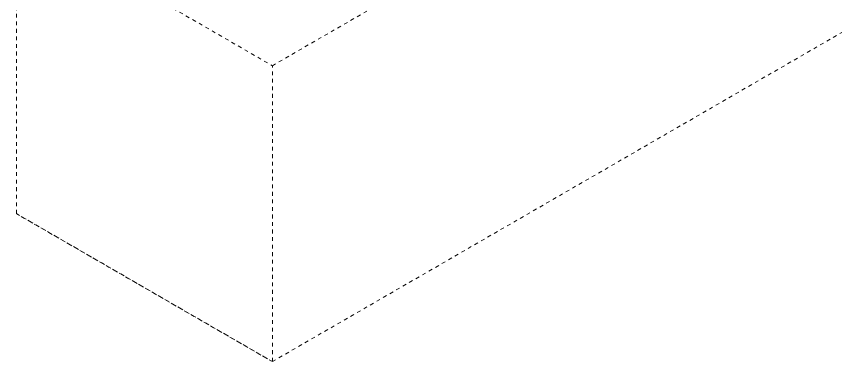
# Model space of a CAD drawing. Header units: inches. Extents: x -9 to 187, y -3 to 135.
# Drawn here: x 141.75 to 163.51, y 36.09 to 45.25 of the extents above; entities that cross this region are included whole.
import ezdxf

# ---------------------------------------------------------------- set-up
doc = ezdxf.new("R2010")
doc.units = ezdxf.units.IN
doc.linetypes.add('HIDDEN', pattern=[1.905, 1.27, -0.635])
doc.layers.add('ZANO_R_przerywana', color=250, linetype='HIDDEN', lineweight=0)

msp = doc.modelspace()

# ---------------------------------------------------------------- linework, layer by layer
at = {"layer": 'ZANO_R_przerywana', "ltscale": 0.05}
for p, q in [((148.55166, 43.93909), (160.58468, 50.88635)), ((141.75414, 40.01454), (141.75414, 47.86363)), ((141.75414, 47.86363), (148.55166, 43.93909)), ((141.75414, 40.01454), (141.75414, 47.86363)), ((148.55166, 36.08999), (164.41252, 45.24727)), ((148.55166, 36.08999), (148.55166, 43.93909)), ((148.55166, 36.08999), (141.75414, 40.01454)), ((141.75414, 40.01454), (148.55166, 36.08999))]:
    msp.add_line(p, q, dxfattribs=at)

doc.saveas('drawing.dxf')
